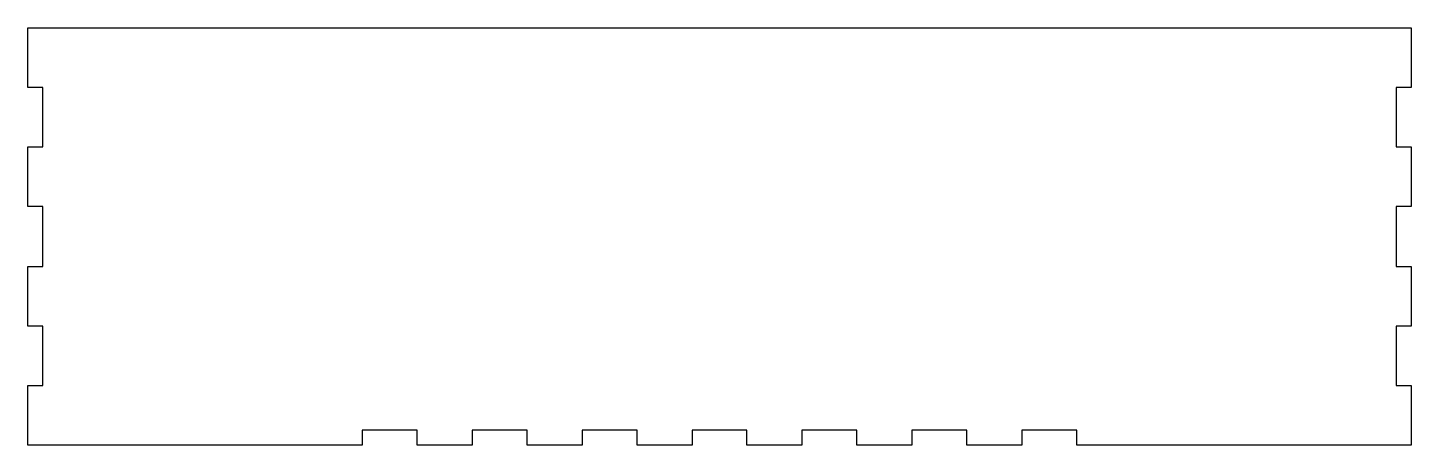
# Model space of a CAD drawing. Header units: millimetres. Extents: x -420 to -145, y 117 to 200.
import ezdxf

# ---------------------------------------------------------------- set-up
doc = ezdxf.new("R2010")
doc.units = ezdxf.units.MM
doc.layers.get('0').update_dxf_attribs({"linetype": 'CONTINUOUS'})

msp = doc.modelspace()

# ---------------------------------------------------------------- linework, layer by layer
msp.add_lwpolyline([(-353.5, 120), (-353.5, 117), (-420, 117), (-420, 128.86), (-417, 128.86), (-417, 140.71), (-420, 140.71), (-420, 152.57), (-417, 152.57), (-417, 164.43), (-420, 164.43), (-420, 176.29), (-417, 176.29), (-417, 188.14), (-420, 188.14), (-420, 200), (-145, 200), (-145, 188.14), (-148, 188.14), (-148, 176.29), (-145, 176.29), (-145, 164.43), (-148, 164.43), (-148, 152.57), (-145, 152.57), (-145, 140.71), (-148, 140.71), (-148, 128.86), (-145, 128.86), (-145, 117), (-211.5, 117), (-211.5, 120), (-222.42, 120), (-222.42, 117), (-233.35, 117), (-233.35, 120), (-244.27, 120), (-244.27, 117), (-255.19, 117), (-255.19, 120), (-266.12, 120), (-266.12, 117), (-277.04, 117), (-277.04, 120), (-287.96, 120), (-287.96, 117), (-298.88, 117), (-298.88, 120), (-309.81, 120), (-309.81, 117), (-320.73, 117), (-320.73, 120), (-331.65, 120), (-331.65, 117), (-342.58, 117), (-342.58, 120)], close=True)

doc.saveas('drawing.dxf')
